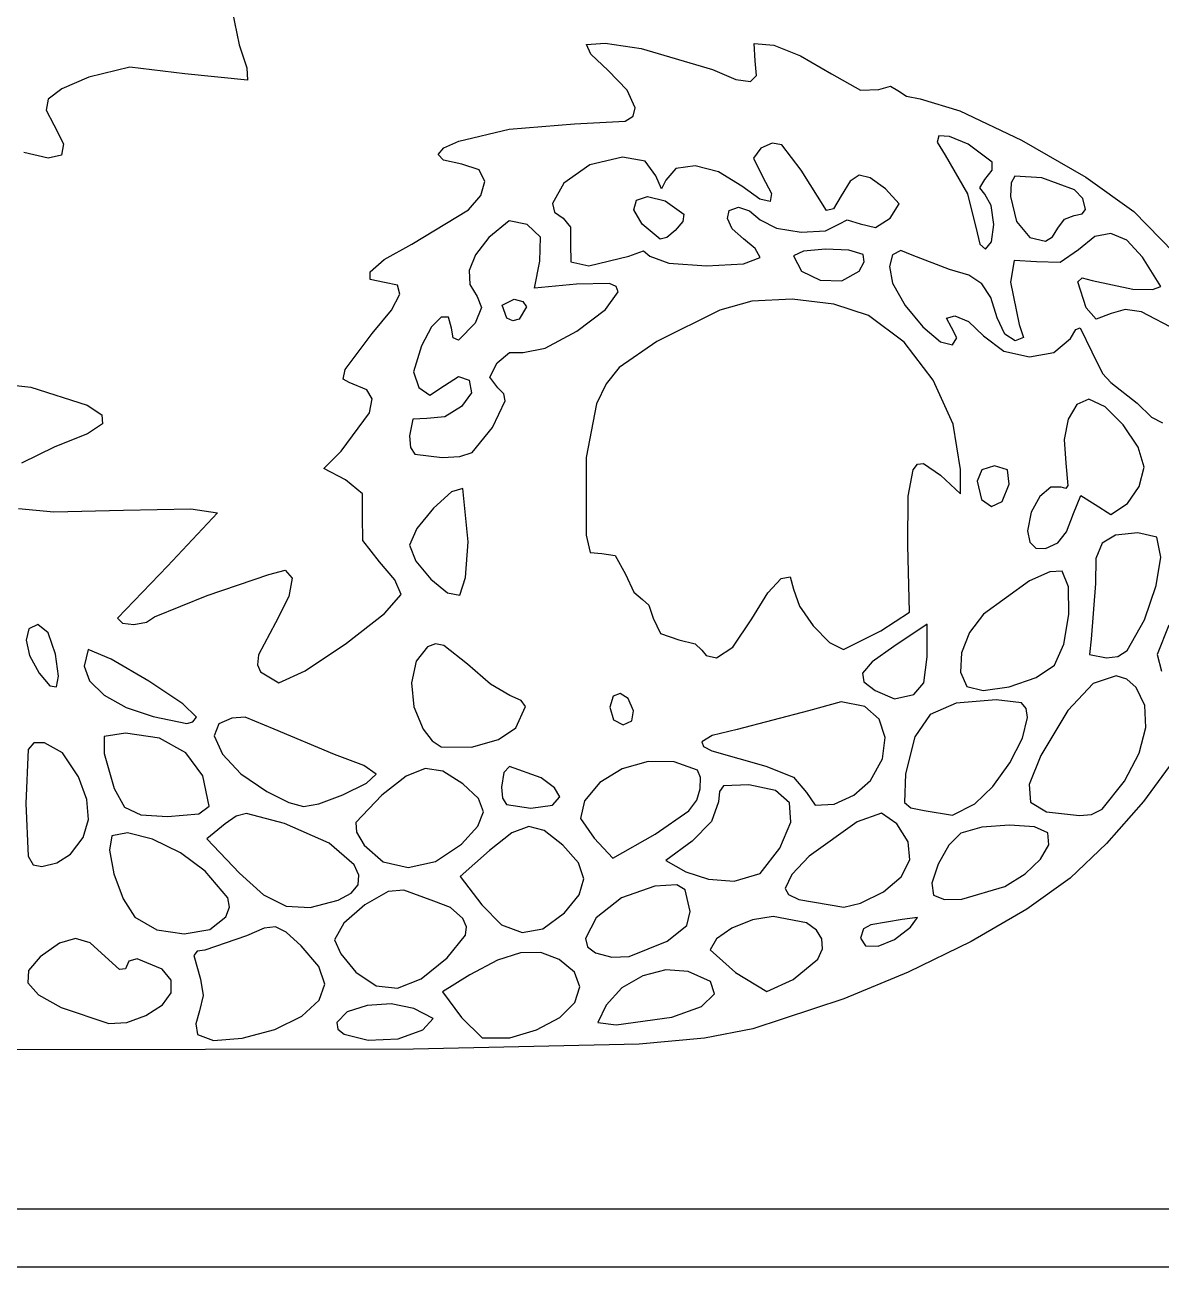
# Model space of a CAD drawing. Extents: x 0 to 156, y 0 to 84.
# Drawn here: x 87.18 to 125.6, y 0 to 42.01 of the extents above; entities that cross this region are included whole.
import ezdxf

# ---------------------------------------------------------------- set-up
doc = ezdxf.new("R2010")
doc.units = 0

msp = doc.modelspace()

# ---------------------------------------------------------------- linework, layer by layer
at = {"layer": 'Layer 1'}
for p, q in [((94.189587, 42.480478), (94.4236, 41.340583)), ((94.4236, 41.340583), (94.685747, 40.557518)), ((106.167092, 41.350054), (106.797337, 41.394719)), ((106.310098, 41.017269), (106.167092, 41.350054)), ((106.797337, 41.394719), (108.013609, 41.20931)), ((108.013609, 41.20931), (110.427561, 40.501943)), ((111.872395, 40.795044), (111.839934, 41.379375)), ((111.839934, 41.379375), (112.502019, 41.329932)), ((112.502019, 41.329932), (113.408889, 40.967071)), ((106.900274, 40.463521), (106.310098, 41.017269)), ((111.916123, 40.300569), (111.872395, 40.795044)), ((113.408889, 40.967071), (114.451505, 40.353889)), ((90.731018, 40.58384), (89.338393, 40.237418)), ((92.582517, 40.355207), (90.731018, 40.58384)), ((94.703575, 40.140613), (92.582517, 40.355207)), ((94.685747, 40.557518), (94.703575, 40.140613)), ((107.541983, 39.801511), (106.900274, 40.463521)), ((110.427561, 40.501943), (111.221343, 40.159623)), ((114.451505, 40.353889), (115.437728, 39.801019)), ((89.338393, 40.237418), (88.424332, 39.846149)), ((111.221343, 40.159623), (111.708318, 40.09063)), ((111.708318, 40.09063), (111.916123, 40.300569)), ((116.055467, 39.822495), (116.44428, 39.93882)), ((116.44428, 39.93882), (116.69673, 39.796827)), ((87.963568, 39.503738), (87.89482, 39.126947)), ((88.424332, 39.846149), (87.963568, 39.503738)), ((107.808889, 39.208433), (107.541983, 39.801511)), ((115.437728, 39.801019), (116.055467, 39.822495)), ((116.69673, 39.796827), (116.989702, 39.59504)), ((116.989702, 39.59504), (117.446112, 39.511111)), ((117.446112, 39.511111), (118.794584, 39.104233)), ((87.89482, 39.126947), (88.156804, 38.632539)), ((107.746645, 38.917955), (107.808889, 39.208433)), ((118.794584, 39.104233), (120.874246, 38.108449)), ((103.558831, 38.482807), (105.762778, 38.66016)), ((105.762778, 38.66016), (107.472396, 38.753201)), ((107.472396, 38.753201), (107.746645, 38.917955)), ((88.156804, 38.632539), (88.489769, 37.986504)), ((101.855247, 38.079089), (103.558831, 38.482807)), ((118.079007, 38.254307), (118.019896, 38.040075)), ((118.439589, 38.23646), (118.079007, 38.254307)), ((119.071551, 37.972452), (118.439589, 38.23646)), ((88.489769, 37.986504), (88.420165, 37.603559)), ((101.152928, 37.627153), (101.347623, 37.848015)), ((101.347623, 37.848015), (101.855247, 38.079089)), ((112.064538, 37.837277), (111.817604, 37.504028)), ((112.445931, 38.006805), (112.064538, 37.837277)), ((112.768321, 37.957592), (112.445931, 38.006805)), ((113.431436, 37.097183), (112.768321, 37.957592)), ((118.019896, 38.040075), (118.292344, 37.607841)), ((119.886729, 37.373163), (119.071551, 37.972452)), ((120.874246, 38.108449), (123.045896, 36.861032)), ((87.966885, 37.501239), (87.14882, 37.697077)), ((88.420165, 37.603559), (87.966885, 37.501239)), ((101.333775, 37.438774), (101.152928, 37.627153)), ((101.952778, 37.305144), (101.333775, 37.438774)), ((107.3907, 37.535556), (106.283227, 37.272372)), ((108.155814, 37.400436), (107.3907, 37.535556)), ((108.511444, 36.900556), (108.155814, 37.400436)), ((111.817604, 37.504028), (112.120403, 36.886433)), ((118.292344, 37.607841), (119.044737, 36.299246)), ((102.536691, 37.11365), (101.952778, 37.305144)), ((102.728889, 36.713885), (102.536691, 37.11365)), ((106.283227, 37.272372), (105.403461, 36.661714)), ((109.193316, 37.152568), (108.847275, 36.759444)), ((109.837551, 37.241665), (109.193316, 37.152568)), ((110.629068, 37.038702), (109.837551, 37.241665)), ((111.416956, 36.555646), (110.629068, 37.038702)), ((114.284333, 35.735854), (113.431436, 37.097183)), ((119.637632, 36.777188), (119.883951, 37.098544)), ((119.883951, 37.098544), (119.886729, 37.373163)), ((102.600345, 36.238406), (102.728889, 36.713885)), ((105.403461, 36.661714), (105.013419, 35.97192)), ((108.702242, 36.471482), (108.511444, 36.900556)), ((108.847275, 36.759444), (108.702242, 36.471482)), ((112.031216, 36.120908), (111.416956, 36.555646)), ((112.120403, 36.886433), (112.420232, 36.303838)), ((115.086154, 36.729568), (114.773905, 36.225263)), ((115.385371, 36.928247), (115.086154, 36.729568)), ((115.755003, 36.834377), (115.385371, 36.928247)), ((116.278499, 36.461034), (115.755003, 36.834377)), ((119.471929, 36.497323), (119.637632, 36.777188)), ((120.529965, 36.672747), (120.508889, 36.212297)), ((120.653231, 36.894722), (120.529965, 36.672747)), ((121.566576, 36.835506), (120.653231, 36.894722)), ((122.667653, 36.43265), (121.566576, 36.835506)), ((123.045896, 36.861032), (124.670335, 35.699257)), ((102.180318, 35.756986), (102.600345, 36.238406)), ((107.854277, 36.086847), (108.229894, 36.211121)), ((108.229894, 36.211121), (108.831287, 36.057318)), ((112.420232, 36.303838), (112.378072, 36.042817)), ((114.773905, 36.225263), (114.513909, 35.788592)), ((116.744715, 35.955827), (116.278499, 36.461034)), ((119.044737, 36.299246), (119.38, 34.982277)), ((119.637632, 36.280753), (119.471929, 36.497323)), ((119.854318, 35.903017), (119.637632, 36.280753)), ((120.508889, 36.212297), (120.70284, 35.363301)), ((122.946384, 36.134602), (122.667653, 36.43265)), ((123.044568, 35.771667), (122.946384, 36.134602)), ((100.259444, 34.59964), (102.180318, 35.756986)), ((105.013419, 35.97192), (105.083923, 35.681203)), ((107.771537, 35.751748), (107.854277, 36.086847)), ((108.048778, 35.273073), (107.771537, 35.751748)), ((108.831287, 36.057318), (109.463276, 35.606629)), ((110.930776, 35.461701), (110.994548, 35.732758)), ((110.994548, 35.732758), (111.302111, 35.842222)), ((111.302111, 35.842222), (111.679888, 35.717868)), ((111.679888, 35.717868), (112.042222, 35.418889)), ((112.378072, 36.042817), (112.031216, 36.120908)), ((114.513909, 35.788592), (114.284333, 35.735854)), ((116.431277, 35.473815), (116.744715, 35.955827)), ((119.944444, 35.261121), (119.854318, 35.903017)), ((122.932135, 35.622177), (123.044568, 35.771667)), ((103.550103, 35.387201), (102.867144, 34.824693)), ((104.163995, 35.264937), (103.550103, 35.387201)), ((105.083923, 35.681203), (105.375115, 35.471329)), ((105.375115, 35.471329), (105.62542, 35.170725)), ((109.422475, 35.364711), (109.163556, 35.052)), ((109.463276, 35.606629), (109.422475, 35.364711)), ((111.096589, 35.115056), (110.930776, 35.461701)), ((112.042222, 35.418889), (112.589707, 35.133794)), ((114.723805, 35.27854), (114.986781, 35.420374)), ((114.986781, 35.420374), (115.426417, 35.279101)), ((115.94306, 35.162984), (116.431277, 35.473815)), ((120.70284, 35.363301), (121.158698, 34.815863)), ((122.100162, 35.136667), (122.330377, 35.435646)), ((122.330377, 35.435646), (122.655751, 35.56)), ((122.655751, 35.56), (122.932135, 35.622177)), ((124.670335, 35.699257), (126.03152, 34.318051)), ((104.609022, 34.829449), (104.163995, 35.264937)), ((105.62542, 35.170725), (105.624438, 34.594467)), ((108.658895, 34.766192), (108.048778, 35.273073)), ((108.048778, 35.273073), (108.048778, 35.273073)), ((109.163556, 35.052), (108.888384, 34.817153)), ((111.477778, 34.778829), (111.096589, 35.115056)), ((112.589707, 35.133794), (113.428992, 35.004387)), ((113.428992, 35.004387), (114.245287, 35.047144)), ((114.245287, 35.047144), (114.723805, 35.27854)), ((115.426417, 35.279101), (115.94306, 35.162984)), ((119.38, 34.982277), (119.462903, 34.593016)), ((119.861542, 34.674926), (119.944444, 35.261121)), ((119.944444, 35.261121), (119.944444, 35.261121)), ((121.920138, 34.839583), (122.100162, 35.136667)), ((122.100162, 35.136667), (122.100162, 35.136667)), ((123.899104, 34.957449), (123.359435, 34.848674)), ((124.432432, 34.728442), (123.899104, 34.957449)), ((99.332399, 34.073744), (100.259444, 34.59964)), ((102.867144, 34.824693), (102.418455, 34.23952)), ((104.585076, 34.024415), (104.609022, 34.829449)), ((105.624438, 34.594467), (105.639742, 33.992088)), ((108.888384, 34.817153), (108.658895, 34.766192)), ((111.876417, 34.447675), (111.477778, 34.778829)), ((119.462903, 34.593016), (119.662222, 34.431111)), ((119.662222, 34.431111), (119.861542, 34.674926)), ((121.158698, 34.815863), (121.68747, 34.697734)), ((121.68747, 34.697734), (121.920138, 34.839583)), ((123.359435, 34.848674), (122.801476, 34.403456)), ((124.97137, 34.160316), (124.432432, 34.728442)), ((98.857404, 33.663665), (99.332399, 34.073744)), ((102.418455, 34.23952), (102.201662, 33.706505)), ((106.242318, 33.866667), (107.602285, 34.18936)), ((107.602285, 34.18936), (108.096927, 34.37094)), ((107.602285, 34.18936), (107.602285, 34.18936)), ((108.096927, 34.37094), (108.312805, 34.18936)), ((108.312805, 34.18936), (108.952061, 33.956741)), ((111.478346, 33.927707), (112.042222, 34.146498)), ((112.042222, 34.146498), (111.876417, 34.447675)), ((113.500833, 34.362999), (113.171111, 34.205333)), ((113.171111, 34.205333), (113.438054, 33.680866)), ((114.246152, 34.426394), (113.500833, 34.362999)), ((115.041302, 34.389279), (114.246152, 34.426394)), ((115.520515, 34.245412), (115.041302, 34.389279)), ((115.55933, 34.003004), (115.520515, 34.245412)), ((116.518163, 34.229802), (116.40775, 33.835028)), ((116.7937, 34.385572), (116.518163, 34.229802)), ((117.180817, 34.225961), (116.7937, 34.385572)), ((118.443276, 33.740003), (117.180817, 34.225961)), ((120.633438, 34.039376), (120.508889, 33.306091)), ((121.379369, 34.002548), (120.633438, 34.039376)), ((122.801476, 34.403456), (122.183794, 33.973629)), ((125.588889, 33.168057), (124.97137, 34.160316)), ((98.854124, 33.397219), (98.857404, 33.663665)), ((102.201662, 33.706505), (102.218283, 33.233285)), ((104.412006, 33.101875), (104.585076, 34.024415)), ((105.639742, 33.992088), (106.242318, 33.866667)), ((108.952061, 33.956741), (110.227767, 33.866989)), ((110.227767, 33.866989), (111.478346, 33.927707)), ((113.438054, 33.680866), (114.068024, 33.378306)), ((114.804731, 33.358168), (115.391884, 33.680967)), ((115.391884, 33.680967), (115.55933, 34.003004)), ((115.391884, 33.680967), (115.391884, 33.680967)), ((116.40775, 33.835028), (116.516, 33.277624)), ((119.091718, 33.545083), (118.443276, 33.740003)), ((122.183794, 33.973629), (121.379369, 34.002548)), ((99.342222, 33.302222), (98.854124, 33.397219)), ((99.778529, 33.206303), (99.342222, 33.302222)), ((99.857401, 32.90223), (99.778529, 33.206303)), ((102.218283, 33.233285), (102.469837, 32.827496)), ((105.828225, 33.237955), (104.412006, 33.101875)), ((106.940737, 33.262075), (105.828225, 33.237955)), ((107.171599, 33.16479), (106.940737, 33.262075)), ((114.068024, 33.378306), (114.804731, 33.358168)), ((116.516, 33.277624), (116.938778, 32.518052)), ((119.535375, 33.248572), (119.091718, 33.545083)), ((119.835168, 32.78847), (119.535375, 33.248572)), ((120.508889, 33.306091), (120.80104, 31.872558)), ((122.778159, 33.318405), (122.926025, 33.452648)), ((123.057291, 32.439858), (122.778159, 33.318405)), ((122.926025, 33.452648), (123.260556, 33.361071)), ((123.260556, 33.361071), (124.638433, 33.071782)), ((99.57285, 32.365529), (99.857401, 32.90223)), ((102.469837, 32.827496), (102.618436, 32.454566)), ((106.810747, 32.385459), (107.237166, 32.985352)), ((107.237166, 32.985352), (107.171599, 33.16479)), ((120.052016, 32.102778), (119.835168, 32.78847)), ((124.638433, 33.071782), (125.305228, 33.060272)), ((125.305228, 33.060272), (125.588889, 33.168057)), ((98.918889, 31.571726), (99.57285, 32.365529)), ((102.618436, 32.454566), (102.401951, 31.924385)), ((103.312389, 32.531543), (103.716667, 32.737778)), ((103.473809, 32.086931), (103.312389, 32.531543)), ((103.716667, 32.737778), (104.015646, 32.659768)), ((104.14, 32.472212), (103.891458, 32.061565)), ((104.015646, 32.659768), (104.14, 32.472212)), ((105.840739, 31.656052), (106.810747, 32.385459)), ((110.674655, 32.357627), (108.551032, 31.299294)), ((111.75408, 32.663808), (110.674655, 32.357627)), ((113.125922, 32.730031), (111.75408, 32.663808)), ((114.528113, 32.565576), (113.125922, 32.730031)), ((115.698586, 32.179723), (114.528113, 32.565576)), ((116.938778, 32.518052), (117.537416, 31.795765)), ((123.396584, 32.059133), (123.057291, 32.439858)), ((124.376616, 32.383397), (123.905848, 32.245258)), ((124.938248, 32.310332), (124.376616, 32.383397)), ((101.252454, 32.131045), (100.923184, 31.794549)), ((101.501429, 32.129742), (101.252454, 32.131045)), ((101.6, 31.75), (101.501429, 32.129742)), ((103.673024, 32.001963), (103.473809, 32.086931)), ((103.473809, 32.086931), (103.473809, 32.086931)), ((103.891458, 32.061565), (103.673024, 32.001963)), ((116.903213, 31.280375), (115.698586, 32.179723)), ((118.339121, 32.091854), (118.619405, 32.173333)), ((118.51248, 31.775126), (118.339121, 32.091854)), ((118.619405, 32.173333), (119.08483, 31.974367)), ((119.08483, 31.974367), (119.589601, 31.496)), ((120.308649, 31.554649), (120.052016, 32.102778)), ((123.905848, 32.245258), (123.396584, 32.059133)), ((126.144697, 31.674927), (124.938248, 32.310332)), ((98.006245, 30.3521), (98.918889, 31.571726)), ((100.923184, 31.794549), (100.583729, 31.160895)), ((101.664029, 31.424749), (101.6, 31.75)), ((102.401951, 31.924385), (101.837573, 31.349428)), ((104.766213, 31.077929), (105.840739, 31.656052)), ((117.537416, 31.795765), (118.133418, 31.2937)), ((118.689882, 31.429829), (118.51248, 31.775126)), ((120.665308, 31.326667), (120.308649, 31.554649)), ((120.80104, 31.872558), (120.944941, 31.439062)), ((122.527974, 31.408003), (122.712708, 31.710785)), ((122.712708, 31.710785), (122.8579, 31.760032)), ((122.8579, 31.760032), (123.25854, 30.956448)), ((100.583729, 31.160895), (100.318038, 30.274074)), ((101.837573, 31.349428), (101.664029, 31.424749)), ((108.551032, 31.299294), (107.274601, 30.426063)), ((117.890828, 30.000362), (116.903213, 31.280375)), ((118.133418, 31.2937), (118.548283, 31.194796)), ((118.548283, 31.194796), (118.689882, 31.429829)), ((119.589601, 31.496), (120.283713, 30.977876)), ((120.944941, 31.439062), (120.665308, 31.326667)), ((121.972539, 30.927299), (122.527974, 31.408003)), ((103.151683, 30.585955), (103.569871, 30.926791)), ((103.569871, 30.926791), (104.026245, 30.931889)), ((104.026245, 30.931889), (104.766213, 31.077929)), ((120.283713, 30.977876), (121.151238, 30.786116)), ((121.151238, 30.786116), (121.972539, 30.927299)), ((123.25854, 30.956448), (123.617084, 30.221318)), ((97.940067, 30.027267), (98.006245, 30.3521)), ((100.318038, 30.274074), (100.497485, 29.742663)), ((102.898884, 30.093494), (103.151683, 30.585955)), ((107.274601, 30.426063), (106.831572, 29.868818)), ((84.738216, 30.042468), (87.37534, 29.754154)), ((98.142778, 29.911235), (97.940067, 30.027267)), ((98.736362, 29.664903), (98.142778, 29.911235)), ((101.364912, 29.8171), (101.842866, 30.115235)), ((101.842866, 30.115235), (102.199336, 29.993553)), ((102.199336, 29.993553), (102.274072, 29.571306)), ((103.174851, 29.736305), (102.898884, 30.093494)), ((106.831572, 29.868818), (106.505047, 29.193901)), ((118.560503, 28.508495), (117.890828, 30.000362)), ((123.617084, 30.221318), (123.896117, 29.915556)), ((123.896117, 29.915556), (124.783156, 29.214877)), ((87.37534, 29.754154), (89.285205, 29.148264)), ((98.925805, 29.359), (98.736362, 29.664903)), ((100.497485, 29.742663), (100.868432, 29.493023)), ((100.868432, 29.493023), (101.364912, 29.8171)), ((102.274072, 29.571306), (101.937401, 29.102193)), ((103.374757, 29.534094), (103.174851, 29.736305)), ((103.418072, 29.294929), (103.374757, 29.534094)), ((89.285205, 29.148264), (89.784789, 28.819558)), ((98.834551, 28.888775), (98.925805, 29.359)), ((101.937401, 29.102193), (101.375433, 28.755226)), ((102.992843, 28.395749), (103.418072, 29.294929)), ((106.505047, 29.193901), (106.160648, 27.379296)), ((122.743537, 29.16773), (122.456403, 28.681976)), ((123.147128, 29.351111), (122.743537, 29.16773)), ((123.700135, 29.09778), (123.147128, 29.351111)), ((124.31661, 28.483891), (123.700135, 29.09778)), ((124.783156, 29.214877), (125.266721, 28.743186)), ((89.784789, 28.819558), (89.804367, 28.520172)), ((97.868627, 27.595294), (98.834551, 28.888775)), ((100.300748, 28.682135), (100.188889, 28.114027)), ((100.774277, 28.699415), (100.300748, 28.682135)), ((101.375433, 28.755226), (100.774277, 28.699415)), ((122.456403, 28.681976), (122.320437, 27.990435)), ((125.266721, 28.743186), (125.646095, 28.554621)), ((89.291675, 28.182592), (88.194444, 27.739303)), ((89.804367, 28.520172), (89.291675, 28.182592)), ((102.305544, 27.55006), (102.992843, 28.395749)), ((102.992843, 28.395749), (102.992843, 28.395749)), ((118.811305, 26.973584), (118.560503, 28.508495)), ((124.817673, 27.728604), (124.31661, 28.483891)), ((88.194444, 27.739303), (87.064139, 27.188003)), ((100.188889, 28.114027), (100.220388, 27.715864)), ((122.320437, 27.990435), (122.37035, 27.189692)), ((125.024444, 27.051076), (124.817673, 27.728604)), ((97.284421, 27.011088), (97.868627, 27.595294)), ((100.220388, 27.715864), (100.364637, 27.493434)), ((100.364637, 27.493434), (101.2899, 27.375556)), ((101.2899, 27.375556), (101.889183, 27.409114)), ((101.889183, 27.409114), (102.305544, 27.55006)), ((106.160648, 27.379296), (106.159687, 24.758737)), ((98.023082, 26.624066), (97.284421, 27.011088)), ((117.047953, 26.075061), (117.208781, 26.968143)), ((117.208781, 26.968143), (117.357996, 27.15244)), ((117.357996, 27.15244), (117.559627, 27.175994)), ((117.559627, 27.175994), (118.139774, 26.78314)), ((118.815556, 26.148276), (118.811305, 26.973584)), ((119.530202, 26.960275), (119.38, 26.575927)), ((119.964073, 27.093333), (119.530202, 26.960275)), ((120.401062, 26.959635), (119.964073, 27.093333)), ((120.457962, 26.48044), (120.401062, 26.959635)), ((122.37035, 27.189692), (122.445248, 26.437235)), ((124.858639, 26.394695), (125.024444, 27.051076)), ((98.594549, 26.152435), (98.023082, 26.624066)), ((118.139774, 26.78314), (118.815556, 26.148276)), ((119.38, 26.575927), (119.526517, 25.95944)), ((120.223785, 25.897675), (120.457962, 26.48044)), ((120.457962, 26.48044), (120.457962, 26.48044)), ((98.592442, 25.390548), (98.594549, 26.152435)), ((101.598366, 26.214499), (100.991739, 25.671918)), ((101.988961, 26.328076), (101.598366, 26.214499)), ((102.164444, 24.522952), (101.988961, 26.328076)), ((117.037858, 24.412222), (117.047953, 26.075061)), ((121.494393, 26.056598), (121.204553, 25.528264)), ((121.86324, 26.376972), (121.494393, 26.056598)), ((122.222508, 26.375241), (121.86324, 26.376972)), ((122.372723, 26.328967), (122.222508, 26.375241)), ((122.445248, 26.437235), (122.372723, 26.328967)), ((122.637059, 25.486464), (122.881909, 26.092334)), ((122.881909, 26.092334), (123.364989, 25.792673)), ((124.46, 25.823333), (124.858639, 26.394695)), ((86.964593, 25.657409), (88.161482, 25.545214)), ((90.517066, 25.598109), (92.793422, 25.647716)), ((92.793422, 25.647716), (93.69589, 25.513727)), ((100.991739, 25.671918), (100.433706, 24.980673)), ((119.526517, 25.95944), (119.860541, 25.728682)), ((119.860541, 25.728682), (120.223785, 25.897675)), ((123.364989, 25.792673), (123.900519, 25.457719)), ((123.900519, 25.457719), (124.46, 25.823333)), ((88.161482, 25.545214), (90.517066, 25.598109)), ((93.69589, 25.513727), (92.004444, 23.706667)), ((98.605065, 24.575816), (98.592442, 25.390548)), ((121.204553, 25.528264), (121.082308, 24.906111)), ((122.400614, 24.869355), (122.637059, 25.486464)), ((100.433706, 24.980673), (100.188889, 24.421104)), ((121.082308, 24.906111), (121.152384, 24.517031)), ((122.109292, 24.489926), (122.400614, 24.869355)), ((124.812778, 24.831235), (124.055757, 24.753319)), ((125.45219, 24.68979), (124.812778, 24.831235)), ((99.164905, 23.856614), (98.605065, 24.575816)), ((100.188889, 24.421104), (100.402482, 23.873854)), ((102.082236, 23.321212), (102.164444, 24.522952)), ((102.164444, 24.522952), (102.164444, 24.522952)), ((106.159687, 24.758737), (106.291077, 24.171777)), ((117.094607, 22.154444), (117.037858, 24.412222)), ((121.152384, 24.517031), (121.361517, 24.312053)), ((121.687792, 24.300058), (122.109292, 24.489926)), ((122.109292, 24.489926), (122.109292, 24.489926)), ((123.60049, 24.485741), (123.391356, 23.962278)), ((124.055757, 24.753319), (123.60049, 24.485741)), ((125.588889, 24.012288), (125.45219, 24.68979)), ((106.291077, 24.171777), (106.689361, 24.132972)), ((106.689361, 24.132972), (107.139039, 24.062482)), ((107.139039, 24.062482), (107.481158, 23.433679)), ((121.361517, 24.312053), (121.687792, 24.300058)), ((123.391356, 23.962278), (123.372736, 23.116709)), ((125.426029, 23.050917), (125.588889, 24.012288)), ((92.004444, 23.706667), (90.312999, 21.942778)), ((95.425449, 23.427667), (95.983695, 23.569995)), ((95.983695, 23.569995), (96.214384, 23.296497)), ((99.688774, 23.248056), (99.164905, 23.856614)), ((100.402482, 23.873854), (100.899779, 23.264069)), ((122.252542, 23.534455), (121.829675, 23.516413)), ((122.468054, 23.009565), (122.252542, 23.534455)), ((93.345525, 22.716236), (95.425449, 23.427667)), ((96.214384, 23.296497), (96.107374, 22.680155)), ((99.906667, 22.750266), (99.688774, 23.248056)), ((100.899779, 23.264069), (101.465556, 22.807612)), ((101.884587, 22.720351), (102.082236, 23.321212)), ((107.481158, 23.433679), (107.773331, 22.829198)), ((112.301069, 22.808596), (112.750518, 23.29284)), ((112.750518, 23.29284), (113.057486, 23.343541)), ((113.057486, 23.343541), (113.171111, 22.92473)), ((121.146732, 23.214918), (119.591667, 22.083796)), ((121.829675, 23.516413), (121.146732, 23.214918)), ((123.372736, 23.116709), (123.226937, 21.237222)), ((91.564979, 21.987231), (93.345525, 22.716236)), ((99.340552, 22.106254), (99.906667, 22.750266)), ((101.465556, 22.807612), (101.884587, 22.720351)), ((107.773331, 22.829198), (108.056801, 22.577778)), ((111.76, 21.926779), (112.301069, 22.808596)), ((113.171111, 22.92473), (113.365544, 22.356337)), ((122.477078, 22.072927), (122.468054, 23.009565)), ((125.034475, 21.895621), (125.426029, 23.050917)), ((96.107374, 22.680155), (95.652519, 21.793951)), ((108.056801, 22.577778), (108.279119, 22.391247)), ((108.279119, 22.391247), (108.42426, 21.942778)), ((113.365544, 22.356337), (113.829917, 21.682722)), ((90.312999, 21.942778), (90.480751, 21.779479)), ((91.288766, 21.808169), (91.564979, 21.987231)), ((98.051794, 21.096388), (99.340552, 22.106254)), ((108.42426, 21.942778), (108.673236, 21.434106)), ((111.112168, 20.964406), (111.76, 21.926779)), ((111.76, 21.926779), (111.76, 21.926779)), ((116.124595, 21.519444), (117.094607, 22.154444)), ((119.591667, 22.083796), (119.121657, 21.467505)), ((122.308338, 21.072827), (122.477078, 22.072927)), ((124.445504, 20.850253), (125.034475, 21.895621)), ((125.034475, 21.895621), (125.034475, 21.895621)), ((87.315132, 21.586683), (87.222759, 21.20857)), ((87.617213, 21.731111), (87.315132, 21.586683)), ((87.966587, 21.456265), (87.617213, 21.731111)), ((88.215535, 20.730173), (87.966587, 21.456265)), ((90.480751, 21.779479), (90.866682, 21.736764)), ((90.866682, 21.736764), (91.288766, 21.808169)), ((95.652519, 21.793951), (95.08001, 20.70386)), ((108.673236, 21.434106), (109.290556, 21.218477)), ((113.829917, 21.682722), (114.385842, 21.120039)), ((114.854928, 20.884444), (116.124595, 21.519444)), ((117.686667, 21.739121), (116.557778, 20.992056)), ((117.686667, 20.636422), (117.686667, 21.739121)), ((119.121657, 21.467505), (118.85175, 20.771233)), ((125.860138, 21.709606), (125.462531, 20.713156)), ((87.222759, 21.20857), (87.338007, 20.679531)), ((96.65477, 20.164783), (98.051794, 21.096388)), ((101.061814, 21.079059), (100.794823, 20.977315)), ((101.344763, 21.028039), (101.061814, 21.079059)), ((102.139318, 20.388543), (101.344763, 21.028039)), ((109.290556, 21.218477), (109.838684, 21.078012)), ((109.838684, 21.078012), (110.066667, 20.865699)), ((114.385842, 21.120039), (114.854928, 20.884444)), ((121.990556, 20.357555), (122.308338, 21.072827)), ((123.226937, 21.237222), (123.176723, 20.713013)), ((87.338007, 20.679531), (87.658787, 20.082324)), ((88.310065, 19.983793), (88.215535, 20.730173)), ((88.215535, 20.730173), (88.215535, 20.730173)), ((89.313619, 20.884444), (89.182222, 20.326505)), ((90.09856, 20.556782), (89.313619, 20.884444)), ((95.08001, 20.70386), (95.040512, 20.374153)), ((100.794823, 20.977315), (100.412912, 20.494451)), ((110.066667, 20.865699), (110.211747, 20.679858)), ((110.211747, 20.679858), (110.560556, 20.603038)), ((110.560556, 20.603038), (111.112168, 20.964406)), ((116.557778, 20.992056), (115.82744, 20.467224)), ((117.576587, 19.763391), (117.686667, 20.636422)), ((118.85175, 20.771233), (118.810691, 20.119574)), ((123.176723, 20.713013), (123.745456, 20.602222)), ((123.745456, 20.602222), (124.137514, 20.654815)), ((124.137514, 20.654815), (124.445504, 20.850253)), ((125.462531, 20.713156), (125.606737, 20.157384)), ((89.182222, 20.326505), (89.363158, 19.830811)), ((91.365976, 19.82035), (90.09856, 20.556782)), ((95.040512, 20.374153), (95.148341, 20.131354)), ((100.412912, 20.494451), (100.255613, 19.764885)), ((102.925238, 19.715015), (102.139318, 20.388543)), ((115.82744, 20.467224), (115.498405, 20.090626)), ((121.368469, 19.936139), (121.990556, 20.357555)), ((121.990556, 20.357555), (121.990556, 20.357555)), ((87.658787, 20.082324), (88.026605, 19.65395)), ((88.245393, 19.623079), (88.310065, 19.983793)), ((89.363158, 19.830811), (89.859335, 19.346802)), ((92.522822, 19.044979), (91.365976, 19.82035)), ((95.148341, 20.131354), (95.763859, 19.755556)), ((95.763859, 19.755556), (96.65477, 20.164783)), ((100.255613, 19.764885), (100.331143, 18.944397)), ((115.498405, 20.090626), (115.540307, 19.790714)), ((115.540307, 19.790714), (115.922778, 19.495939)), ((117.24025, 19.362417), (117.576587, 19.763391)), ((118.810691, 20.119574), (119.027222, 19.637124)), ((120.463785, 19.626138), (121.368469, 19.936139)), ((124.080771, 19.998262), (123.300162, 19.734801)), ((124.432807, 19.882862), (124.080771, 19.998262)), ((124.754702, 19.599408), (124.432807, 19.882862)), ((88.026605, 19.65395), (88.245393, 19.623079)), ((89.859335, 19.346802), (90.600807, 18.925634)), ((103.579498, 19.330972), (102.925238, 19.715015)), ((103.956482, 19.167743), (103.579498, 19.330972)), ((107.309131, 19.397109), (107.067413, 19.303781)), ((107.576595, 19.22872), (107.309131, 19.397109)), ((115.922778, 19.495939), (116.583328, 19.216515)), ((116.583328, 19.216515), (117.24025, 19.362417)), ((117.24025, 19.362417), (117.24025, 19.362417)), ((119.027222, 19.637124), (119.581653, 19.501737)), ((119.581653, 19.501737), (120.463785, 19.626138)), ((123.300162, 19.734801), (122.440643, 18.828822)), ((125.050802, 18.996646), (124.754702, 19.599408)), ((90.600807, 18.925634), (91.517625, 18.618465)), ((92.976051, 18.600502), (92.522822, 19.044979)), ((100.331143, 18.944397), (100.64772, 18.188765)), ((103.777319, 18.238555), (104.109792, 18.960649)), ((104.109792, 18.960649), (103.956482, 19.167743)), ((107.067413, 19.303781), (106.962222, 18.932406)), ((106.962222, 18.932406), (107.086061, 18.508427)), ((107.759026, 18.814946), (107.576595, 19.22872)), ((114.776135, 19.11524), (113.673309, 18.818708)), ((115.578309, 18.956455), (114.776135, 19.11524)), ((116.067684, 18.535538), (115.578309, 18.956455)), ((118.668194, 19.078206), (117.7935, 18.693875)), ((120.015, 19.187259), (118.668194, 19.078206)), ((120.879127, 19.079993), (120.015, 19.187259)), ((121.033579, 18.897529), (120.879127, 19.079993)), ((125.081404, 18.246938), (125.050802, 18.996646)), ((91.517625, 18.618465), (92.659045, 18.388912)), ((92.853184, 18.440395), (92.976051, 18.600502)), ((92.976051, 18.600502), (92.976051, 18.600502)), ((94.173647, 18.567928), (93.738565, 18.375624)), ((94.626062, 18.601303), (94.173647, 18.567928)), ((95.608575, 18.188703), (94.626062, 18.601303)), ((107.086061, 18.508427), (107.406248, 18.344444)), ((107.701448, 18.475263), (107.759026, 18.814946)), ((107.759026, 18.814946), (107.759026, 18.814946)), ((113.673309, 18.818708), (111.266111, 18.176677)), ((116.268814, 17.913151), (116.067684, 18.535538)), ((117.7935, 18.693875), (117.264268, 17.930753)), ((120.907628, 17.89272), (121.073333, 18.589422)), ((121.073333, 18.589422), (121.033579, 18.897529)), ((122.440643, 18.828822), (121.529983, 17.300126)), ((92.659045, 18.388912), (92.853184, 18.440395)), ((93.738565, 18.375624), (93.575601, 17.964598)), ((97.646927, 17.331103), (95.608575, 18.188703)), ((100.64772, 18.188765), (100.944466, 17.796632)), ((103.187089, 17.843448), (103.777319, 18.238555)), ((103.777319, 18.238555), (103.777319, 18.238555)), ((107.406248, 18.344444), (107.701448, 18.475263)), ((111.266111, 18.176677), (110.419003, 17.978174)), ((124.850576, 17.383062), (125.081404, 18.246938)), ((87.484879, 17.734791), (87.295216, 17.50878)), ((87.841667, 17.729073), (87.484879, 17.734791)), ((88.445364, 17.388579), (87.841667, 17.729073)), ((90.576753, 18.062222), (89.857074, 17.95057)), ((89.857074, 17.95057), (89.859434, 17.369113)), ((91.734997, 17.886728), (90.576753, 18.062222)), ((92.62595, 17.388451), (91.734997, 17.886728)), ((93.575601, 17.964598), (93.857352, 17.353469)), ((100.944466, 17.796632), (101.249093, 17.590338)), ((102.277316, 17.590014), (103.187089, 17.843448)), ((110.419003, 17.978174), (110.066667, 17.762948)), ((110.066667, 17.762948), (110.127837, 17.607319)), ((116.173962, 17.187441), (116.268814, 17.913151)), ((117.264268, 17.930753), (116.953848, 16.685325)), ((120.48318, 17.053257), (120.907628, 17.89272)), ((87.295216, 17.50878), (87.206667, 15.682962)), ((88.991259, 16.58587), (88.445364, 17.388579)), ((89.859434, 17.369113), (90.193431, 16.192144)), ((93.201042, 16.609698), (92.62595, 17.388451)), ((93.857352, 17.353469), (94.485767, 16.680564)), ((98.64491, 16.964045), (97.646927, 17.331103)), ((101.249093, 17.590338), (102.277316, 17.590014)), ((110.127837, 17.607319), (110.410639, 17.456399)), ((110.410639, 17.456399), (112.236868, 16.943838)), ((121.529983, 17.300126), (121.129999, 16.323177)), ((124.362385, 16.437793), (124.850576, 17.383062)), ((126.12037, 17.263521), (124.999416, 15.75126)), ((99.06, 16.670822), (98.64491, 16.964045)), ((100.714852, 16.868604), (100.07012, 16.60053)), ((101.311105, 16.77852), (100.714852, 16.868604)), ((103.562277, 16.933333), (103.372336, 16.726076)), ((104.636147, 16.550311), (103.562277, 16.933333)), ((107.373956, 16.850015), (106.619883, 16.393195)), ((108.248579, 17.096403), (107.373956, 16.850015)), ((109.130375, 17.083405), (108.248579, 17.096403)), ((109.915853, 16.805681), (109.130375, 17.083405)), ((110.025748, 16.55923), (109.915853, 16.805681)), ((112.236868, 16.943838), (113.16812, 16.568847)), ((115.77539, 16.456556), (116.173962, 17.187441)), ((119.908989, 16.250302), (120.48318, 17.053257)), ((89.278689, 15.814722), (88.991259, 16.58587)), ((93.411703, 15.592778), (93.201042, 16.609698)), ((94.485767, 16.680564), (95.362796, 16.084211)), ((98.726711, 16.367511), (99.06, 16.670822)), ((100.07012, 16.60053), (99.250511, 15.956167)), ((101.985273, 16.348405), (101.311105, 16.77852)), ((103.372336, 16.726076), (103.293333, 16.227778)), ((105.084942, 16.211879), (104.636147, 16.550311)), ((106.619883, 16.393195), (106.099743, 15.774896)), ((110.013313, 16.172742), (110.025748, 16.55923)), ((113.16812, 16.568847), (113.604034, 16.056455)), ((115.210848, 15.966667), (115.77539, 16.456556)), ((115.77539, 16.456556), (115.77539, 16.456556)), ((116.953848, 16.685325), (116.915447, 15.708144)), ((123.602965, 15.486149), (124.362385, 16.437793)), ((124.362385, 16.437793), (124.362385, 16.437793)), ((90.193431, 16.192144), (90.55154, 15.554072)), ((95.362796, 16.084211), (96.098084, 15.710355)), ((97.119794, 15.66729), (97.925399, 15.976199)), ((97.925399, 15.976199), (98.726711, 16.367511)), ((97.925399, 15.976199), (97.925399, 15.976199)), ((102.51384, 15.84854), (101.985273, 16.348405)), ((103.293333, 16.227778), (103.325965, 15.856731)), ((105.268889, 15.900253), (105.084942, 16.211879)), ((109.897815, 15.788871), (110.013313, 16.172742)), ((110.013313, 16.172742), (110.013313, 16.172742)), ((110.662622, 16.087748), (110.631111, 15.733443)), ((110.800954, 16.278087), (110.662622, 16.087748)), ((111.660861, 16.315371), (110.800954, 16.278087)), ((112.556757, 16.115185), (111.660861, 16.315371)), ((113.027084, 15.697524), (112.556757, 16.115185)), ((113.604034, 16.056455), (113.901909, 15.627476)), ((114.538275, 15.656526), (115.210848, 15.966667)), ((119.294055, 15.663122), (119.908989, 16.250302)), ((121.129999, 16.323177), (121.175441, 15.719522)), ((87.206667, 15.682962), (87.295198, 13.89415)), ((89.331048, 15.138552), (89.278689, 15.814722)), ((90.55154, 15.554072), (91.098103, 15.291242)), ((93.061192, 15.327915), (93.411703, 15.592778)), ((93.411703, 15.592778), (93.411703, 15.592778)), ((96.098084, 15.710355), (96.59722, 15.575028)), ((96.59722, 15.575028), (97.119794, 15.66729)), ((99.250511, 15.956167), (98.373203, 15.03182)), ((102.683452, 15.401543), (102.51384, 15.84854)), ((103.325965, 15.856731), (103.462666, 15.643174)), ((103.462666, 15.643174), (104.281111, 15.522222)), ((104.281111, 15.522222), (105.013976, 15.61978)), ((105.013976, 15.61978), (105.268889, 15.900253)), ((105.268889, 15.900253), (105.268889, 15.900253)), ((106.099743, 15.774896), (105.966423, 15.169516)), ((109.627465, 15.426733), (109.897815, 15.788871)), ((110.631111, 15.733443), (110.397861, 15.067417)), ((113.07622, 15.053444), (113.027084, 15.697524)), ((113.901909, 15.627476), (114.538275, 15.656526)), ((116.915447, 15.708144), (117.13576, 15.537487)), ((118.541092, 15.282285), (119.294055, 15.663122)), ((119.294055, 15.663122), (119.294055, 15.663122)), ((121.175441, 15.719522), (121.724079, 15.399322)), ((124.999416, 15.75126), (123.754853, 14.325599)), ((89.145758, 14.532491), (89.331048, 15.138552)), ((91.098103, 15.291242), (91.997459, 15.24)), ((91.997459, 15.24), (93.061192, 15.327915)), ((94.318226, 15.250923), (93.94534, 14.986463)), ((94.672453, 15.341628), (94.318226, 15.250923)), ((95.953572, 15.008744), (94.672453, 15.341628)), ((102.49199, 14.917131), (102.683452, 15.401543)), ((105.966423, 15.169516), (106.422452, 14.508178)), ((108.492744, 14.636897), (109.627465, 15.426733)), ((116.142348, 15.356716), (115.324069, 15.0562)), ((116.664624, 14.995641), (116.142348, 15.356716)), ((117.13576, 15.537487), (117.58354, 15.445286)), ((117.58354, 15.445286), (118.541092, 15.282285)), ((121.724079, 15.399322), (122.833683, 15.272738)), ((122.833683, 15.272738), (123.2482, 15.308994)), ((123.2482, 15.308994), (123.602965, 15.486149)), ((93.94534, 14.986463), (93.332094, 14.489884)), ((97.463824, 14.333482), (95.953572, 15.008744)), ((98.373203, 15.03182), (98.393714, 14.708046)), ((98.393714, 14.708046), (98.64797, 14.27458)), ((101.937335, 14.305023), (102.49199, 14.917131)), ((104.213695, 14.906532), (103.642509, 14.684134)), ((104.741375, 14.7636), (104.213695, 14.906532)), ((105.36879, 14.265698), (104.741375, 14.7636)), ((110.397861, 15.067417), (109.743505, 14.40769)), ((112.70854, 14.174002), (113.07622, 15.053444)), ((115.324069, 15.0562), (113.691265, 13.89652)), ((117.047485, 14.380959), (116.664624, 14.995641)), ((119.535989, 14.881831), (118.826686, 14.681513)), ((120.466094, 14.949904), (119.535989, 14.881831)), ((121.312772, 14.885163), (120.466094, 14.949904)), ((121.771794, 14.687036), (121.312772, 14.885163)), ((88.720241, 13.971671), (89.145758, 14.532491)), ((90.122962, 14.581482), (90.036363, 14.099888)), ((90.652577, 14.691135), (90.122962, 14.581482)), ((91.497636, 14.474987), (90.652577, 14.691135)), ((92.441874, 14.014784), (91.497636, 14.474987)), ((93.332094, 14.489884), (94.432157, 13.322362)), ((98.316817, 13.608861), (97.463824, 14.333482)), ((101.060033, 13.718015), (101.937335, 14.305023)), ((101.937335, 14.305023), (101.937335, 14.305023)), ((103.642509, 14.684134), (102.884574, 14.08605)), ((106.422452, 14.508178), (107.059933, 13.829611)), ((107.059933, 13.829611), (108.492744, 14.636897)), ((109.743505, 14.40769), (108.855899, 13.751456)), ((117.094962, 13.775241), (117.047485, 14.380959)), ((118.826686, 14.681513), (118.413686, 14.271887)), ((121.523344, 13.795071), (121.800878, 14.285553)), ((121.800878, 14.285553), (121.771794, 14.687036)), ((123.754853, 14.325599), (122.522276, 13.154942)), ((87.295198, 13.89415), (87.459345, 13.610214)), ((88.2602, 13.671511), (88.720241, 13.971671)), ((88.720241, 13.971671), (88.720241, 13.971671)), ((90.036363, 14.099888), (90.186736, 13.299253)), ((93.269026, 13.392274), (92.441874, 14.014784)), ((98.64797, 14.27458), (99.292164, 13.701654)), ((102.884574, 14.08605), (101.89173, 13.214319)), ((105.893512, 13.670628), (105.36879, 14.265698)), ((112.036866, 13.317128), (112.70854, 14.174002)), ((112.70854, 14.174002), (112.70854, 14.174002)), ((113.691265, 13.89652), (113.113681, 13.275964)), ((118.413686, 14.271887), (118.05278, 13.630947)), ((87.459345, 13.610214), (87.750952, 13.546667)), ((87.750952, 13.546667), (88.2602, 13.671511)), ((98.475014, 13.259232), (98.316817, 13.608861)), ((99.292164, 13.701654), (100.137248, 13.516512)), ((100.137248, 13.516512), (101.060033, 13.718015)), ((106.07643, 13.133646), (105.893512, 13.670628)), ((108.855899, 13.751456), (109.531839, 13.369651)), ((116.812364, 13.205038), (117.094962, 13.775241)), ((118.05278, 13.630947), (117.84662, 12.990632)), ((121.00409, 13.296174), (121.523344, 13.795071)), ((90.186736, 13.299253), (90.497306, 12.453759)), ((94.037219, 12.488951), (93.269026, 13.392274)), ((94.432157, 13.322362), (95.245139, 12.588324)), ((98.442702, 12.934693), (98.475014, 13.259232)), ((101.89173, 13.214319), (102.626027, 12.251605)), ((105.919038, 12.591671), (106.07643, 13.133646)), ((109.531839, 13.369651), (110.287854, 13.119903)), ((110.287854, 13.119903), (111.156318, 13.055592)), ((111.156318, 13.055592), (112.036866, 13.317128)), ((113.113681, 13.275964), (112.888889, 12.807055)), ((116.205, 12.696907), (116.812364, 13.205038)), ((120.308012, 12.869446), (121.00409, 13.296174)), ((122.522276, 13.154942), (121.061809, 12.108304)), ((97.771627, 12.410793), (98.21115, 12.647721)), ((98.21115, 12.647721), (98.442702, 12.934693)), ((99.45963, 12.70754), (98.672901, 12.254612)), ((99.99106, 12.750114), (99.45963, 12.70754)), ((101.006732, 12.374265), (99.99106, 12.750114)), ((108.473974, 12.889213), (107.349871, 12.484153)), ((109.22639, 12.931892), (108.473974, 12.889213)), ((109.502222, 12.760009), (109.22639, 12.931892)), ((109.669106, 12.029051), (109.502222, 12.760009)), ((112.888889, 12.807055), (112.999487, 12.597124)), ((115.432858, 12.314054), (116.205, 12.696907)), ((116.205, 12.696907), (116.205, 12.696907)), ((117.84662, 12.990632), (117.897859, 12.582881)), ((118.859517, 12.440967), (120.308012, 12.869446)), ((120.308012, 12.869446), (120.308012, 12.869446)), ((90.497306, 12.453759), (90.891298, 11.837591)), ((94.093717, 12.174472), (94.037219, 12.488951)), ((95.245139, 12.588324), (96.012259, 12.208218)), ((96.012259, 12.208218), (96.824195, 12.157292)), ((96.824195, 12.157292), (97.771627, 12.410793)), ((97.771627, 12.410793), (97.771627, 12.410793)), ((98.672901, 12.254612), (97.95971, 11.628006)), ((101.575168, 12.160975), (101.006732, 12.374265)), ((102.626027, 12.251605), (103.299145, 11.580467)), ((105.422827, 11.981617), (105.919038, 12.591671)), ((107.349871, 12.484153), (106.500276, 11.813992)), ((112.999487, 12.597124), (113.348446, 12.427913)), ((113.348446, 12.427913), (114.864444, 12.178896)), ((114.864444, 12.178896), (115.432858, 12.314054)), ((117.897859, 12.582881), (118.269048, 12.434824)), ((118.269048, 12.434824), (118.859517, 12.440967)), ((90.891298, 11.837591), (91.638271, 11.408867)), ((93.429815, 11.416224), (93.97836, 11.850268)), ((93.97836, 11.850268), (94.093717, 12.174472)), ((93.97836, 11.850268), (93.97836, 11.850268)), ((101.991527, 11.785222), (101.575168, 12.160975)), ((102.109701, 11.50508), (101.991527, 11.785222)), ((104.696003, 11.445622), (105.422827, 11.981617)), ((105.422827, 11.981617), (105.422827, 11.981617)), ((106.500276, 11.813992), (106.136119, 11.116422)), ((109.559626, 11.559294), (109.669106, 12.029051)), ((112.474412, 11.853333), (111.776833, 11.742804)), ((113.60368, 11.638769), (112.474412, 11.853333)), ((117.358956, 11.82743), (116.84, 11.753065)), ((117.122222, 11.497279), (117.358956, 11.82743)), ((121.061809, 12.108304), (119.17386, 11.013754)), ((91.638271, 11.408867), (92.567114, 11.268751)), ((92.567114, 11.268751), (93.429815, 11.416224)), ((95.264858, 11.46103), (94.676349, 11.200226)), ((95.654858, 11.512749), (95.264858, 11.46103)), ((96.016608, 11.324451), (95.654858, 11.512749)), ((97.95971, 11.628006), (97.648897, 11.064395)), ((102.074417, 11.227165), (102.109701, 11.50508)), ((103.299145, 11.580467), (103.988623, 11.311856)), ((103.988623, 11.311856), (104.696003, 11.445622)), ((108.892995, 11.019245), (109.559626, 11.559294)), ((111.086792, 11.465491), (110.55918, 11.102805)), ((111.776833, 11.742804), (111.086792, 11.465491)), ((113.944504, 11.401172), (113.60368, 11.638769)), ((114.127467, 11.103904), (113.944504, 11.401172)), ((115.532517, 11.442302), (115.428889, 11.128759)), ((115.781667, 11.574963), (115.532517, 11.442302)), ((116.84, 11.753065), (115.781667, 11.574963)), ((116.576895, 11.079815), (117.122222, 11.497279)), ((117.122222, 11.497279), (117.122222, 11.497279)), ((88.346743, 10.959816), (87.700556, 10.496694)), ((88.888611, 11.116173), (88.346743, 10.959816)), ((89.385003, 10.966123), (88.888611, 11.116173)), ((89.894766, 10.510023), (89.385003, 10.966123)), ((94.676349, 11.200226), (93.264869, 10.724444)), ((96.52037, 10.865203), (96.016608, 11.324451)), ((97.648897, 11.064395), (97.86032, 10.594757)), ((101.455906, 10.461622), (102.074417, 11.227165)), ((106.136119, 11.116422), (106.201997, 10.831636)), ((107.610402, 10.505065), (108.892995, 11.019245)), ((108.892995, 11.019245), (108.892995, 11.019245)), ((110.55918, 11.102805), (110.348889, 10.736157)), ((114.146081, 10.767371), (114.127467, 11.103904)), ((115.428889, 11.128759), (115.599891, 10.867189)), ((116.026006, 10.86033), (116.576895, 11.079815)), ((119.17386, 11.013754), (117.04566, 9.970936)), ((90.378152, 10.067469), (89.894766, 10.510023)), ((93.001583, 10.687029), (92.894126, 10.542356)), ((92.894126, 10.542356), (93.117712, 9.736667)), ((93.264869, 10.724444), (93.001583, 10.687029)), ((97.11966, 10.168082), (96.52037, 10.865203)), ((97.86032, 10.594757), (98.368646, 9.979031)), ((103.939171, 10.631937), (103.157242, 10.383647)), ((104.620612, 10.636055), (103.939171, 10.631937)), ((105.249334, 10.404241), (104.620612, 10.636055)), ((106.201997, 10.831636), (106.468333, 10.629132)), ((106.468333, 10.629132), (107.025359, 10.48789)), ((107.025359, 10.48789), (107.610402, 10.505065)), ((110.348889, 10.736157), (111.200715, 9.959658)), ((113.993855, 10.411977), (114.146081, 10.767371)), ((115.599891, 10.867189), (116.026006, 10.86033)), ((87.700556, 10.496694), (87.301454, 10.031667)), ((90.584415, 10.089444), (90.378152, 10.067469)), ((90.694792, 10.344869), (90.584415, 10.089444)), ((90.973487, 10.428558), (90.694792, 10.344869)), ((91.824754, 10.081999), (90.973487, 10.428558)), ((97.32304, 9.571732), (97.11966, 10.168082)), ((100.576457, 9.746511), (101.455906, 10.461622)), ((101.455906, 10.461622), (101.455906, 10.461622)), ((103.157242, 10.383647), (102.227055, 9.882945)), ((105.76758, 9.972106), (105.249334, 10.404241)), ((113.150927, 9.726227), (113.993855, 10.411977)), ((87.301454, 10.031667), (87.276806, 9.613458)), ((92.130435, 9.703701), (91.824754, 10.081999)), ((92.128374, 9.282021), (92.130435, 9.703701)), ((93.117712, 9.736667), (93.201661, 9.191234)), ((98.368646, 9.979031), (99.051708, 9.508167)), ((99.781352, 9.429676), (100.576457, 9.746511)), ((102.227055, 9.882945), (101.301889, 9.311967)), ((105.943846, 9.475084), (105.76758, 9.972106)), ((108.069869, 9.849023), (107.367514, 9.440715)), ((108.845033, 10.049156), (108.069869, 9.849023)), ((109.602611, 10.003892), (108.845033, 10.049156)), ((110.356899, 9.665718), (109.602611, 10.003892)), ((110.497288, 9.241576), (110.356899, 9.665718)), ((111.200715, 9.959658), (112.267904, 9.318089)), ((112.267904, 9.318089), (113.150927, 9.726227)), ((113.150927, 9.726227), (113.150927, 9.726227)), ((117.04566, 9.970936), (114.864444, 9.079495)), ((87.276806, 9.613458), (87.640421, 9.20853)), ((91.835835, 8.866054), (92.128374, 9.282021)), ((97.131, 9.026761), (97.32304, 9.571732)), ((99.051708, 9.508167), (99.781352, 9.429676)), ((101.301889, 9.311967), (101.94128, 8.447145)), ((105.777744, 8.951889), (105.943846, 9.475084)), ((107.367514, 9.440715), (106.828364, 8.861459)), ((87.640421, 9.20853), (88.406111, 8.783348)), ((91.270085, 8.504894), (91.835835, 8.866054)), ((93.201661, 9.191234), (93.084825, 8.6725)), ((96.544031, 8.483781), (97.131, 9.026761)), ((98.751464, 8.850888), (98.081018, 8.631487)), ((99.560162, 8.900472), (98.751464, 8.850888)), ((100.33, 8.748031), (99.560162, 8.900472)), ((105.268889, 8.441233), (105.777744, 8.951889)), ((106.828364, 8.861459), (106.550505, 8.276863)), ((110.052091, 8.810866), (110.497288, 9.241576)), ((114.864444, 9.079495), (111.796043, 8.05607)), ((88.406111, 8.783348), (90.022441, 8.238229)), ((90.62856, 8.27629), (91.270085, 8.504894)), ((91.270085, 8.504894), (91.270085, 8.504894)), ((93.084825, 8.6725), (92.957547, 8.228613)), ((95.627494, 8.032472), (96.544031, 8.483781)), ((96.544031, 8.483781), (96.544031, 8.483781)), ((98.081018, 8.631487), (97.725938, 8.274479)), ((100.98198, 8.413511), (100.33, 8.748031)), ((100.628837, 8.022251), (100.98198, 8.413511)), ((101.94128, 8.447145), (102.640149, 7.757985)), ((104.479386, 8.029977), (105.268889, 8.441233)), ((105.268889, 8.441233), (105.268889, 8.441233)), ((107.167384, 8.191178), (109.04962, 8.45299)), ((109.04962, 8.45299), (110.052091, 8.810866)), ((109.04962, 8.45299), (109.04962, 8.45299)), ((90.022441, 8.238229), (90.62856, 8.27629)), ((92.957547, 8.228613), (93.016383, 7.863129)), ((94.527317, 7.742223), (95.627494, 8.032472)), ((97.725938, 8.274479), (97.754943, 8.052238)), ((97.754943, 8.052238), (97.973324, 7.87632)), ((99.800726, 7.71754), (100.628837, 8.022251)), ((100.628837, 8.022251), (100.628837, 8.022251)), ((103.572002, 7.756937), (104.479386, 8.029977)), ((106.550505, 8.276863), (107.167384, 8.191178)), ((111.796043, 8.05607), (110.154773, 7.747928)), ((93.016383, 7.863129), (93.553586, 7.66759)), ((93.553586, 7.66759), (94.527317, 7.742223)), ((97.973324, 7.87632), (98.790238, 7.679785)), ((98.790238, 7.679785), (99.800726, 7.71754)), ((102.640149, 7.757985), (103.572002, 7.756937)), ((110.154773, 7.747928), (107.944401, 7.545729)), ((100.323179, 7.369853), (85.946036, 7.349823)), ((107.944401, 7.545729), (100.323179, 7.369853)), ((77.893333, 1.975556), (154.657778, 1.975556)), ((156.351111, 0), (78.175556, 0))]:
    msp.add_line(p, q, dxfattribs=at)

doc.saveas('drawing.dxf')
